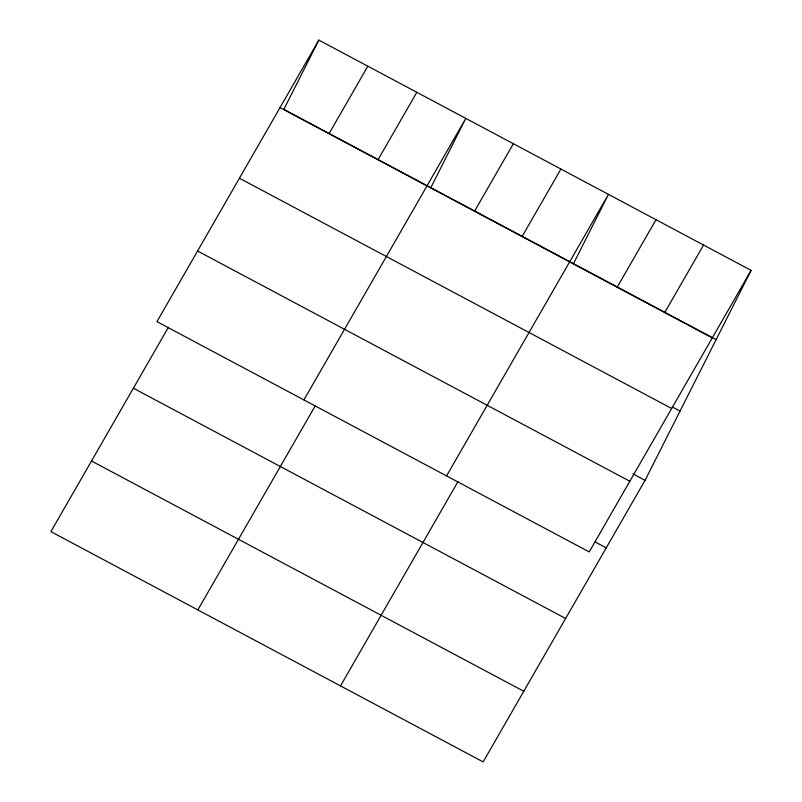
<?xml version="1.0" encoding="UTF-8"?>
<svg xmlns="http://www.w3.org/2000/svg" width="802" height="802" viewBox="0 0 802 802"><rect width="100%" height="100%" fill="white"/><g stroke="black" fill="none" stroke-linecap="round" stroke-linejoin="round"><path stroke-width="1.2" d="M168.45 327.216L50.897 531.636L483.155 761.9L645.049 480.358L751.103 270.364L318.845 40.1L283.848 109.393L716.096 339.667M430.814 187.688L465.812 118.395L303.918 399.927M573.46 263.678L608.457 194.375L446.564 475.917M318.845 40.1L156.951 321.642L589.209 551.906L751.103 270.364M329.031 133.683L367.837 66.195M378.013 159.788L416.829 92.29M197.863 609.921L315.417 405.501M474.553 211.207L513.36 143.718M522.102 236.54L560.909 169.052M340.509 685.91L458.052 481.491M617.199 287.196L656.006 219.708M664.738 312.529L703.554 245.041M280.038 107.588L712.286 337.853M672.307 406.935L680.046 411.065M239.417 178.224L671.675 408.489M632.878 473.882L645.049 480.358M197.573 251.006L629.821 481.27M595.174 541.962L606.232 547.846M133.373 388.218L565.621 618.482M91.518 461L523.766 691.264"/></g></svg>
